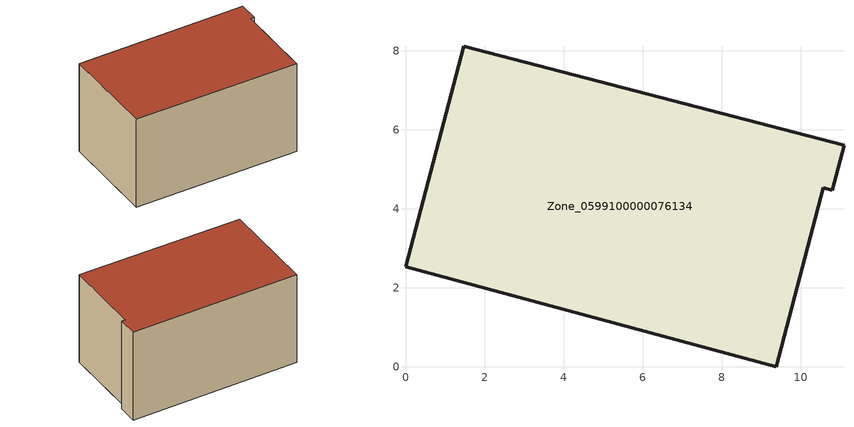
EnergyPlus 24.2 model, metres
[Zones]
Zone_0599100000076134
 floor ground (C_G): 0,2.53 1.48,8.12 11.1,5.61 10.8,4.47 10.57,4.53 9.38,0 z0
 wall outside (C_F): 1.48,8.12 0,2.53 9.38,0 10.57,4.53 10.8,4.47 11.1,5.61 1.48,8.12 z0:5.62
 roof outside (C_R): 11.1,5.61 1.48,8.12 0,2.53 9.38,0 10.57,4.53 10.8,4.47 z5.62
[BUILDING]
Pand.0599100000076134: North Axis=0; Terrain=City; Loads Convergence Tolerance Value=0.04; Temperature Convergence Tolerance Value=0.4; Solar Distribution=FullExterior; Maximum Number of Warmup Days=25; Minimum Number of Warmup Days=1
[Site:Location]
Rotterdam.The.Hague.AP_ZH_NLD Design_Conditions: Latitude=51.96; Longitude=4.45; Time Zone=1; Elevation=-4.5
[SITE:GROUNDTEMPERATURE:BUILDINGSURFACE]
18, 18, 18, 18, 18, 18, 18, 18, 18, 18, 18, 18
[MATERIAL] Thermal Absorptance=0.9; Solar Absorptance=0.7; Visible Absorptance=0.7
Name | Roughness | Thickness | Conductivity | Density | Specific Heat
G.TI.1946 | MediumSmooth | 0.15 | 1 | 540 | 1210
F.TI.1946 | Rough | 0.3 | 0.857143 | 1920 | 840
R.TI.1946 | MediumRough | 0.2 | 0.1 | 1500 | 1000
[CONSTRUCTION]
C_G: G.TI.1946
C_F: F.TI.1946
C_R: R.TI.1946
[ZONE]
Zone_0599100000076134: Type=1; Multiplier=1; Ceiling Height=Autocalculate; Volume=Autocalculate; Floor Area=autocalculate; Part of Total Floor Area=Yes
[ZONEINFILTRATION:DESIGNFLOWRATE]
Infil_Zone_0599100000076134: Zone or ZoneList or Space or SpaceList=Zone_0599100000076134; Schedule=AlwaysOn; Design Flow Rate Calculation Method=Flow/Area; Flow Rate per Floor Area=0.003; Constant Term Coefficient=1; Temperature Term Coefficient=0; Velocity Term Coefficient=0; Velocity Squared Term Coefficient=0
[HVACTEMPLATE:ZONE:IDEALLOADSAIRSYSTEM]
Zone_0599100000076134: Maximum Heating Supply Air Temperature=50; Minimum Cooling Supply Air Temperature=13; Maximum Heating Supply Air Humidity Ratio=0.0156; Minimum Cooling Supply Air Humidity Ratio=0.0077; Heating Limit=NoLimit; Cooling Limit=NoLimit; Dehumidification Control Type=ConstantSensibleHeatRatio; Cooling Sensible Heat Ratio=0.7; Dehumidification Setpoint=60; Humidification Control Type=None; Humidification Setpoint=30; Outdoor Air Method=None; Outdoor Air Flow Rate per Person=0.00944; Outdoor Air Flow Rate per Zone Floor Area=0; Outdoor Air Flow Rate per Zone=0; Demand Controlled Ventilation Type=None; Outdoor Air Economizer Type=NoEconomizer; Heat Recovery Type=None; Sensible Heat Recovery Effectiveness=0.7; Latent Heat Recovery Effectiveness=0.65
[ZONECONTROL:THERMOSTAT]
ThermostatControl_Zone_0599100000076134: Zone or ZoneList=Zone_0599100000076134; Control Type Schedule=DualSetpointControlType; Control 1=Thermostat_Zone_0599100000076134; Temperature Difference Between Cutout And Setpoint=0
[THERMOSTATSETPOINT:DUALSETPOINT]
Thermostat_Zone_0599100000076134: Heating Setpoint Temperature Schedule=HeatingSetpoint_Zone_0599100000076134; Cooling Setpoint Temperature Schedule=CoolingSetpoint_Zone_0599100000076134
[SCHEDULE:COMPACT]
HeatingSetpoint_Zone_0599100000076134: Through: 12/31, For: AllDays, Until: 24:00, 21
CoolingSetpoint_Zone_0599100000076134: Through: 12/31, For: AllDays, Until: 24:00, 24
DualSetpointControlType: Through: 12/31, For: AllDays, Until: 24:00, 4
AlwaysOn: Through: 12/31, For: AllDays, Until: 24:00, 1
